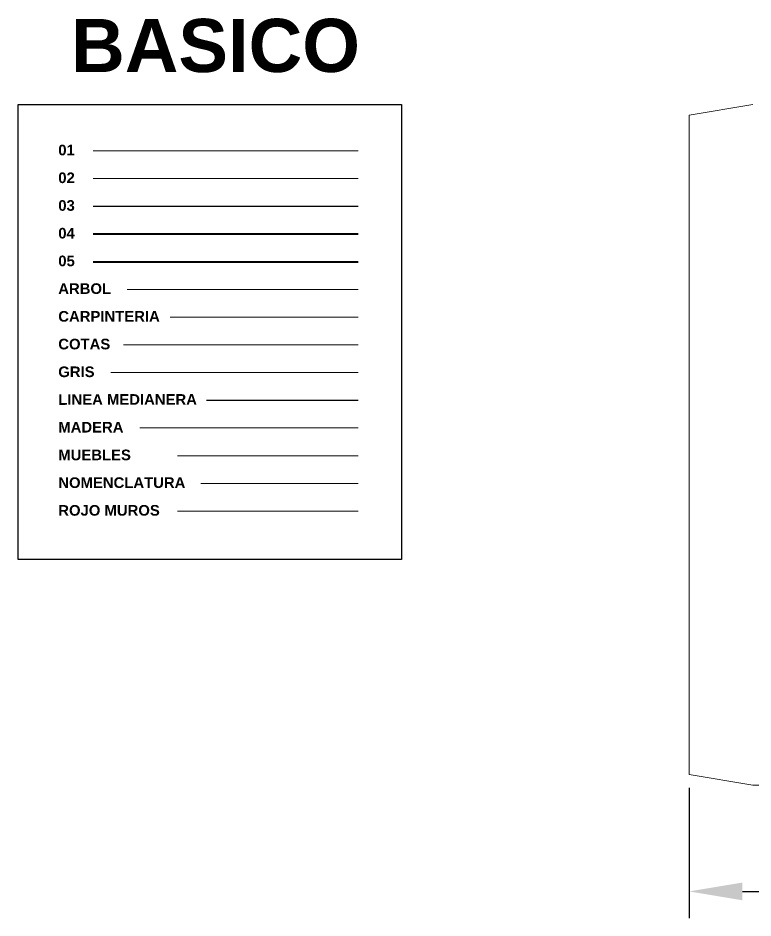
# Model space of a CAD drawing. Header units: millimetres. Extents: x 1434 to 1537, y 1432 to 1474.
# Drawn here: x 1433.91 to 1468.47, y 1431.92 to 1474.24 of the extents above; entities that cross this region are included whole.
import ezdxf

# ---------------------------------------------------------------- set-up
doc = ezdxf.new("R2010")
doc.units = ezdxf.units.MM
doc.linetypes.add('ACAD_ISO04W100', pattern=[30, 24, -3, 0, -3])
for name, color, linetype, lineweight in [('0.1', 50, 'Continuous', 0), ('0.2', 40, 'Continuous', 20), ('0.3', 30, 'Continuous', 30), ('0.4', 20, 'Continuous', 40), ('0.5', 10, 'Continuous', 40), ('carpinterias', 140, 'Continuous', 9), ('cotas', 104, 'Continuous', 18), ('L.M.', 160, 'ACAD_ISO04W100', 30), ('muebles', 7, 'Continuous', 13), ('nomenclatura', 41, 'Continuous', 18)]:
    doc.layers.add(name, color=color, linetype=linetype, lineweight=lineweight)
for name, color, linetype, lineweight, true_color in [('arbol', 7, 'Continuous', 18, 0x00701c), ('gris', 252, 'Continuous', 18, 0x696969), ('rojo muros', 7, 'Continuous', 18, 0xe60a62)]:
    doc.layers.add(name, color=color, linetype=linetype, lineweight=lineweight, true_color=true_color)
doc.styles.add('SANSSERIFBOLD', font='sasb____.pfb')
doc.styles.get("Standard").update_dxf_attribs({"font": 'ARIAL.TTF'})
doc.dimstyles.new('ISO-25', dxfattribs={"dimtxt": 2.5, "dimasz": 2.5, "dimexe": 1.25, "dimexo": 0.625, "dimtad": 1, "dimtxsty": 'Standard', "dimcen": 2.5, "dimadec": 0, "dimazin": 0, "dimtfac": 1, "dimtmove": 0, "dimatfit": 3, "dimfxl": 1, "dimarcsym": 0})

# ---------------------------------------------------------------- blocks, each defined once
blk = doc.blocks.new('*D9')
at = {"layer": 'cotas', "color": 0, "lineweight": -2}
for p, q in [((1465.468, 1438.04), (1465.468, 1431.915)), ((1530.468, 1438.04), (1530.468, 1431.915)), ((1467.968, 1433.165), (1527.968, 1433.165))]:
    blk.add_line(p, q, dxfattribs=at)
at = {"layer": 'cotas', "color": 0}
for points in [[(1467.968, 1433.582), (1467.968, 1432.749), (1465.468, 1433.165)], [(1527.968, 1433.582), (1527.968, 1432.749), (1530.468, 1433.165)]]:
    blk.add_solid(points, dxfattribs=at)
at = {"layer": 'Defpoints', "color": 0}
for p in [(1465.468, 1438.665), (1530.468, 1438.665), (1530.468, 1433.165)]:
    blk.add_point(p, dxfattribs=at)
at = {"layer": 'cotas', "color": 0, "insert": (1497.968, 1435.293), "char_height": 2.5, "attachment_point": 5}
blk.add_mtext('65,00', dxfattribs=at)

msp = doc.modelspace()

# ---------------------------------------------------------------- linework, layer by layer
msp.add_lwpolyline([(1433.9105, 1470.1655), (1451.9404, 1470.1655), (1451.9404, 1448.7759), (1433.9105, 1448.7759)], close=True)
at = {"layer": '0.1'}
for p, q in [((1437.4439, 1467.9951), (1449.9035, 1467.9951)), ((1439.643, 1454.9592), (1449.9035, 1454.9592))]:
    msp.add_line(p, q, dxfattribs=at)
at = {"layer": '0.2'}
for p, q in [((1468.4682, 1470.1655), (1465.4682, 1469.6655)), ((1465.4682, 1469.6655), (1465.4682, 1438.6655)), ((1437.4439, 1466.6915), (1449.9035, 1466.6915)), ((1465.4682, 1438.6655), (1468.4682, 1438.1655)), ((1530.4682, 1438.1655), (1468.4682, 1438.1655))]:
    msp.add_line(p, q, dxfattribs=at)
at = {"layer": '0.3'}
msp.add_line((1437.4439, 1465.3879), (1449.9035, 1465.3879), dxfattribs=at)
at = {"layer": '0.4'}
msp.add_line((1437.4439, 1464.0843), (1449.9035, 1464.0843), dxfattribs=at)
at = {"layer": '0.5'}
msp.add_line((1437.4439, 1462.7807), (1449.9035, 1462.7807), dxfattribs=at)
at = {"layer": 'arbol'}
msp.add_line((1439.0382, 1461.4771), (1449.9035, 1461.4771), dxfattribs=at)
at = {"layer": 'carpinterias'}
msp.add_line((1441.0724, 1460.1736), (1449.9035, 1460.1736), dxfattribs=at)
at = {"layer": 'cotas'}
msp.add_line((1438.8733, 1458.87), (1449.9035, 1458.87), dxfattribs=at)
at = {"layer": 'gris'}
msp.add_line((1438.2686, 1457.5664), (1449.9035, 1457.5664), dxfattribs=at)
at = {"layer": 'L.M.'}
msp.add_line((1442.7766, 1456.2628), (1449.9035, 1456.2628), dxfattribs=at)
at = {"layer": 'muebles'}
msp.add_line((1441.4022, 1453.6557), (1449.9035, 1453.6557), dxfattribs=at)
at = {"layer": 'nomenclatura'}
msp.add_line((1442.5017, 1452.3521), (1449.9035, 1452.3521), dxfattribs=at)
at = {"layer": 'rojo muros'}
msp.add_line((1441.4022, 1451.0485), (1449.9035, 1451.0485), dxfattribs=at)

# ---------------------------------------------------------------- texts
at = {"layer": 'nomenclatura', "style": 'SANSSERIFBOLD'}
for s, height, p in [('BASICO', 2.5, (1436.4102, 1471.6923)), ('01', 0.5, (1435.8041, 1467.7802)), ('02', 0.5, (1435.8041, 1466.4766)), ('03', 0.5, (1435.8041, 1465.173)), ('04', 0.5, (1435.8041, 1463.8694)), ('05', 0.5, (1435.8041, 1462.5658)), ('ARBOL', 0.5, (1435.8041, 1461.2622)), ('CARPINTERIA', 0.5, (1435.8041, 1459.9587)), ('COTAS', 0.5, (1435.8041, 1458.6551)), ('GRIS', 0.5, (1435.8041, 1457.3515)), ('LINEA MEDIANERA', 0.5, (1435.8041, 1456.0479)), ('MADERA', 0.5, (1435.8041, 1454.7443)), ('MUEBLES', 0.5, (1435.8041, 1453.4408)), ('NOMENCLATURA', 0.5, (1435.8041, 1452.1372)), ('ROJO MUROS', 0.5, (1435.8041, 1450.8336))]:
    msp.add_text(s, height=height, rotation=0.04572, dxfattribs=at).set_placement(p)

# ---------------------------------------------------------------- dimensions: what is measured, and where the dimension line sits
at = {"layer": 'cotas'}
dim = msp.add_linear_dim(base=(1530.4682, 1433.1655), p1=(1465.4682, 1438.6655), p2=(1530.4682, 1438.6655), dimstyle='ISO-25', override={"dimzin": 0, "dimfxl": 0}, dxfattribs=at)
dim.commit()
dim.dimension.update_dxf_attribs({"geometry": '*D9', "text_midpoint": (1497.9682, 1435.2929)})

doc.saveas('drawing.dxf')
